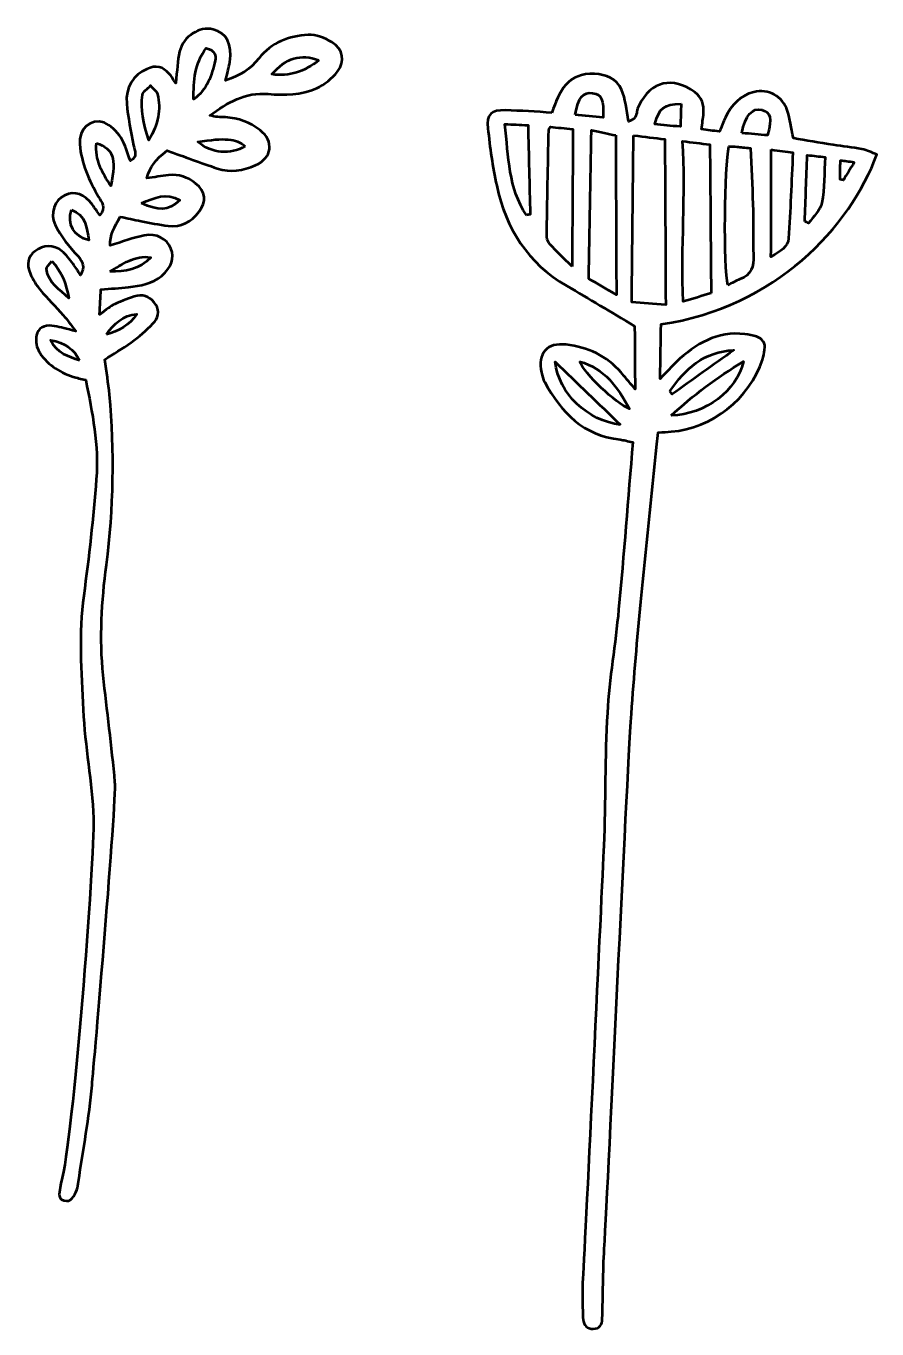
# Model space of a CAD drawing. Header units: centimetres. Extents: x -56 to 56, y -29 to 44.
# Drawn here: x -28.7 to -4.86, y -17.76 to 18.73 of the extents above; entities that cross this region are included whole.
import ezdxf

# ---------------------------------------------------------------- set-up
doc = ezdxf.new("R2010")
doc.units = ezdxf.units.CM
doc.header["$MEASUREMENT"] = 0
doc.layers.add('Layer 1', color=7, linetype='Continuous')

msp = doc.modelspace()

# ---------------------------------------------------------------- linework, layer by layer
at = {"layer": 'Layer 1', "lineweight": 53}
for points, knots in [([(-27.66222, 10.63918), (-27.87318, 10.87787), (-28.10087, 11.1022), (-28.30541, 11.34604), (-28.30541, 11.34604), (-28.41621, 11.47819), (-28.51478, 11.62939), (-28.58156, 11.78772), (-28.58156, 11.78772), (-28.70239, 12.07421), (-28.65032, 12.26958), (-28.4492, 12.43154), (-28.4492, 12.43154), (-28.23538, 12.60369), (-27.9225, 12.61502), (-27.69898, 12.43267), (-27.69898, 12.43267), (-27.57823, 12.33417), (-27.48375, 12.20121), (-27.38677, 12.0765), (-27.38677, 12.0765), (-27.31304, 11.98167), (-27.25406, 11.87538), (-27.17736, 11.75703), (-27.17736, 11.75703), (-27.0571, 11.98513), (-27.09069, 12.12233), (-27.25184, 12.29388), (-27.25184, 12.29388), (-27.49822, 12.55617), (-27.72562, 12.85219), (-27.89082, 13.17036), (-27.89082, 13.17036), (-28.05116, 13.47918), (-27.88761, 13.86932), (-27.62328, 13.99092), (-27.62328, 13.99092), (-27.33424, 14.12388), (-27.06215, 14.0311), (-26.84053, 13.72274), (-26.84053, 13.72274), (-26.77449, 13.6308), (-26.71089, 13.53718), (-26.63885, 13.43381), (-26.63885, 13.43381), (-26.45096, 13.65829), (-26.58389, 13.80201), (-26.67138, 13.94933), (-26.67138, 13.94933), (-26.9428, 14.40621), (-27.15094, 14.88874), (-27.19867, 15.42172), (-27.19867, 15.42172), (-27.23663, 15.84568), (-26.89228, 16.16421), (-26.51693, 16.02846), (-26.51693, 16.02846), (-26.3284, 15.9603), (-26.15604, 15.77481), (-26.03937, 15.60026), (-26.03937, 15.60026), (-25.91456, 15.4135), (-25.8639, 15.17714), (-25.77899, 14.95764), (-25.77899, 14.95764), (-25.55702, 15.08414), (-25.66321, 15.24141), (-25.68984, 15.39081), (-25.68984, 15.39081), (-25.75955, 15.78173), (-25.84845, 16.17151), (-25.88256, 16.56585), (-25.88256, 16.56585), (-25.92126, 17.01274), (-25.69111, 17.36718), (-25.32045, 17.52985), (-25.32045, 17.52985), (-25.05632, 17.64573), (-24.87863, 17.60827), (-24.68421, 17.38884), (-24.68421, 17.38884), (-24.63567, 17.33405), (-24.59962, 17.26816), (-24.50768, 17.13438), (-24.50768, 17.13438), (-24.46733, 17.48839), (-24.46337, 17.76003), (-24.40097, 18.01746), (-24.40097, 18.01746), (-24.29637, 18.44894), (-23.84132, 18.73391), (-23.46371, 18.63884), (-23.46371, 18.63884), (-23.07974, 18.54214), (-22.91496, 18.22683), (-22.99568, 17.72694), (-22.99568, 17.72694), (-23.022, 17.56414), (-23.06616, 17.40422), (-23.11044, 17.20589), (-23.11044, 17.20589), (-22.71681, 17.34831), (-22.41225, 17.52212), (-22.17737, 17.82766), (-22.17737, 17.82766), (-21.83412, 18.27414), (-21.33526, 18.45755), (-20.79773, 18.48499), (-20.79773, 18.48499), (-20.57876, 18.49621), (-20.32674, 18.39969), (-20.13479, 18.27996), (-20.13479, 18.27996), (-19.81401, 18.0799), (-19.74963, 17.75217), (-19.97713, 17.45657), (-19.97713, 17.45657), (-20.12491, 17.26456), (-20.33905, 17.09536), (-20.55932, 16.99334), (-20.55932, 16.99334), (-20.98686, 16.79533), (-21.4545, 16.79152), (-21.92041, 16.83255), (-21.92041, 16.83255), (-22.56099, 16.88895), (-23.06757, 16.5929), (-23.55109, 16.22926), (-23.55109, 16.22926), (-23.39763, 16.18569), (-23.2556, 16.18548), (-23.11386, 16.17874), (-23.11386, 16.17874), (-22.75233, 16.16156), (-22.42682, 16.03675), (-22.14418, 15.81616), (-22.14418, 15.81616), (-21.74628, 15.50557), (-21.80759, 15.03638), (-22.27421, 14.83469), (-22.27421, 14.83469), (-22.61768, 14.68625), (-22.97892, 14.62024), (-23.34563, 14.74498), (-23.34563, 14.74498), (-23.81042, 14.9031), (-24.27065, 15.07437), (-24.74588, 15.24462), (-24.74588, 15.24462), (-25.09467, 14.97369), (-25.21543, 14.81444), (-25.31995, 14.47038), (-25.31995, 14.47038), (-25.11249, 14.50047), (-24.91027, 14.53501), (-24.70679, 14.55812), (-24.70679, 14.55812), (-24.42273, 14.5904), (-24.17011, 14.50428), (-23.95086, 14.32546), (-23.95086, 14.32546), (-23.665, 14.09241), (-23.63216, 13.82289), (-23.85512, 13.5352), (-23.85512, 13.5352), (-24.07408, 13.25263), (-24.35514, 13.08904), (-24.72323, 13.13716), (-24.72323, 13.13716), (-24.97522, 13.17008), (-25.22499, 13.22081), (-25.47482, 13.26861), (-25.47482, 13.26861), (-25.67351, 13.3066), (-25.87075, 13.35215), (-26.06671, 13.39395), (-26.06671, 13.39395), (-26.22564, 13.11476), (-26.35786, 12.87921), (-26.34978, 12.58577), (-26.34978, 12.58577), (-25.99852, 12.69182), (-25.70014, 12.8058), (-25.39139, 12.8687), (-25.39139, 12.8687), (-25.04313, 12.93968), (-24.76165, 12.78036), (-24.64375, 12.49867), (-24.64375, 12.49867), (-24.53545, 12.23991), (-24.62347, 11.97155), (-24.89634, 11.742), (-24.89634, 11.742), (-25.16583, 11.51534), (-25.49493, 11.45593), (-25.83032, 11.42136), (-25.83032, 11.42136), (-26.07973, 11.3956), (-26.33003, 11.3786), (-26.60611, 11.35553), (-26.60611, 11.35553), (-26.618, 11.11659), (-26.62763, 10.92376), (-26.64093, 10.65668), (-26.64093, 10.65668), (-26.44634, 10.7902), (-26.33885, 10.88658), (-26.21365, 10.94468), (-26.21365, 10.94468), (-26.0133, 11.03764), (-25.8064, 11.1276), (-25.59262, 11.17724), (-25.59262, 11.17724), (-25.36973, 11.22895), (-25.1798, 11.11635), (-25.06401, 10.92803), (-25.06401, 10.92803), (-24.94975, 10.74219), (-25.00605, 10.54432), (-25.14713, 10.40042), (-25.14713, 10.40042), (-25.33505, 10.20865), (-25.54097, 10.03071), (-25.75747, 9.87171), (-25.75747, 9.87171), (-25.99813, 9.695), (-26.25937, 9.54631), (-26.49827, 9.39394), (-26.49827, 9.39394), (-26.44958, 9.03944), (-26.39381, 8.72631), (-26.36534, 8.41072), (-26.36534, 8.41072), (-26.2218, 6.81863), (-26.24568, 5.22789), (-26.45128, 3.64271), (-26.45128, 3.64271), (-26.58484, 2.61313), (-26.64897, 1.58327), (-26.54092, 0.54889), (-26.54092, 0.54889), (-26.43671, -0.44866), (-26.30029, -1.44311), (-26.21149, -2.44193), (-26.21149, -2.44193), (-26.16091, -3.01099), (-26.8, -10.36719), (-26.85267, -10.93336), (-26.85267, -10.93336), (-26.93673, -11.83654), (-27.10071, -12.73235), (-27.23201, -13.63109), (-27.23201, -13.63109), (-27.24351, -13.70976), (-27.25035, -13.7929), (-27.28182, -13.86402), (-27.28182, -13.86402), (-27.35213, -14.02267), (-27.42925, -14.23165), (-27.64338, -14.16353), (-27.64338, -14.16353), (-27.84108, -14.1007), (-27.75373, -13.89747), (-27.73758, -13.74489), (-27.73758, -13.74489), (-27.73422, -13.71332), (-27.72766, -13.68171), (-27.71877, -13.65123), (-27.71877, -13.65123), (-27.39125, -12.52908), (-26.77851, -4.598), (-26.81559, -3.45697), (-26.81559, -3.45697), (-26.84854, -2.44157), (-27.0528, -1.43252), (-27.10335, -0.41677), (-27.10335, -0.41677), (-27.15627, 0.64576), (-27.22725, 1.72801), (-27.08582, 2.77396), (-27.08582, 2.77396), (-26.93853, 3.86348), (-26.82113, 4.95289), (-26.73357, 6.04647), (-26.73357, 6.04647), (-26.65808, 6.98997), (-26.84519, 7.9085), (-27.03064, 8.82195), (-27.03064, 8.82195), (-27.17059, 8.85617), (-27.28016, 8.87607), (-27.38526, 8.90986), (-27.38526, 8.90986), (-27.7931, 9.04102), (-28.1396, 9.27054), (-28.35166, 9.64389), (-28.35166, 9.64389), (-28.42592, 9.77466), (-28.43907, 9.98647), (-28.38958, 10.13009), (-28.38958, 10.13009), (-28.31931, 10.3341), (-28.1057, 10.36768), (-27.90313, 10.32951), (-27.90313, 10.32951), (-27.73419, 10.29769), (-27.56845, 10.24872), (-27.30842, 10.18434), (-27.30842, 10.18434), (-27.45698, 10.37661), (-27.55209, 10.51451), (-27.66222, 10.63918)], [0, 0, 0, 0, 0.01265823, 0.01265823, 0.01265823, 0.01265823, 0.02531646, 0.02531646, 0.02531646, 0.02531646, 0.03797468, 0.03797468, 0.03797468, 0.03797468, 0.05063291, 0.05063291, 0.05063291, 0.05063291, 0.06329114, 0.06329114, 0.06329114, 0.06329114, 0.07594937, 0.07594937, 0.07594937, 0.07594937, 0.08860759, 0.08860759, 0.08860759, 0.08860759, 0.10126582, 0.10126582, 0.10126582, 0.10126582, 0.11392405, 0.11392405, 0.11392405, 0.11392405, 0.12658228, 0.12658228, 0.12658228, 0.12658228, 0.13924051, 0.13924051, 0.13924051, 0.13924051, 0.15189873, 0.15189873, 0.15189873, 0.15189873, 0.16455696, 0.16455696, 0.16455696, 0.16455696, 0.17721519, 0.17721519, 0.17721519, 0.17721519, 0.18987342, 0.18987342, 0.18987342, 0.18987342, 0.20253165, 0.20253165, 0.20253165, 0.20253165, 0.21518987, 0.21518987, 0.21518987, 0.21518987, 0.2278481, 0.2278481, 0.2278481, 0.2278481, 0.24050633, 0.24050633, 0.24050633, 0.24050633, 0.25316456, 0.25316456, 0.25316456, 0.25316456, 0.26582278, 0.26582278, 0.26582278, 0.26582278, 0.27848101, 0.27848101, 0.27848101, 0.27848101, 0.29113924, 0.29113924, 0.29113924, 0.29113924, 0.30379747, 0.30379747, 0.30379747, 0.30379747, 0.3164557, 0.3164557, 0.3164557, 0.3164557, 0.32911392, 0.32911392, 0.32911392, 0.32911392, 0.34177215, 0.34177215, 0.34177215, 0.34177215, 0.35443038, 0.35443038, 0.35443038, 0.35443038, 0.36708861, 0.36708861, 0.36708861, 0.36708861, 0.37974684, 0.37974684, 0.37974684, 0.37974684, 0.39240506, 0.39240506, 0.39240506, 0.39240506, 0.40506329, 0.40506329, 0.40506329, 0.40506329, 0.41772152, 0.41772152, 0.41772152, 0.41772152, 0.43037975, 0.43037975, 0.43037975, 0.43037975, 0.44303797, 0.44303797, 0.44303797, 0.44303797, 0.4556962, 0.4556962, 0.4556962, 0.4556962, 0.46835443, 0.46835443, 0.46835443, 0.46835443, 0.48101266, 0.48101266, 0.48101266, 0.48101266, 0.49367089, 0.49367089, 0.49367089, 0.49367089, 0.50632911, 0.50632911, 0.50632911, 0.50632911, 0.51898734, 0.51898734, 0.51898734, 0.51898734, 0.53164557, 0.53164557, 0.53164557, 0.53164557, 0.5443038, 0.5443038, 0.5443038, 0.5443038, 0.55696203, 0.55696203, 0.55696203, 0.55696203, 0.56962025, 0.56962025, 0.56962025, 0.56962025, 0.58227848, 0.58227848, 0.58227848, 0.58227848, 0.59493671, 0.59493671, 0.59493671, 0.59493671, 0.60759494, 0.60759494, 0.60759494, 0.60759494, 0.62025316, 0.62025316, 0.62025316, 0.62025316, 0.63291139, 0.63291139, 0.63291139, 0.63291139, 0.64556962, 0.64556962, 0.64556962, 0.64556962, 0.65822785, 0.65822785, 0.65822785, 0.65822785, 0.67088608, 0.67088608, 0.67088608, 0.67088608, 0.6835443, 0.6835443, 0.6835443, 0.6835443, 0.69620253, 0.69620253, 0.69620253, 0.69620253, 0.70886076, 0.70886076, 0.70886076, 0.70886076, 0.72151899, 0.72151899, 0.72151899, 0.72151899, 0.73417722, 0.73417722, 0.73417722, 0.73417722, 0.74683544, 0.74683544, 0.74683544, 0.74683544, 0.75949367, 0.75949367, 0.75949367, 0.75949367, 0.7721519, 0.7721519, 0.7721519, 0.7721519, 0.78481013, 0.78481013, 0.78481013, 0.78481013, 0.79746835, 0.79746835, 0.79746835, 0.79746835, 0.81012658, 0.81012658, 0.81012658, 0.81012658, 0.82278481, 0.82278481, 0.82278481, 0.82278481, 0.83544304, 0.83544304, 0.83544304, 0.83544304, 0.84810127, 0.84810127, 0.84810127, 0.84810127, 0.86075949, 0.86075949, 0.86075949, 0.86075949, 0.87341772, 0.87341772, 0.87341772, 0.87341772, 0.88607595, 0.88607595, 0.88607595, 0.88607595, 0.89873418, 0.89873418, 0.89873418, 0.89873418, 0.91139241, 0.91139241, 0.91139241, 0.91139241, 0.92405063, 0.92405063, 0.92405063, 0.92405063, 0.93670886, 0.93670886, 0.93670886, 0.93670886, 0.94936709, 0.94936709, 0.94936709, 0.94936709, 0.96202532, 0.96202532, 0.96202532, 0.96202532, 0.97468354, 0.97468354, 0.97468354, 0.97468354, 1, 1, 1, 1]), ([(-23.40419, 17.76691), (-23.37301, 17.9034), (-23.4122, 18.05369), (-23.65248, 18.11877), (-23.65248, 18.11877), (-23.97474, 17.70387), (-24.01016, 17.20053), (-24.00988, 16.68145), (-24.00988, 16.68145), (-23.62203, 16.95048), (-23.49835, 17.35483), (-23.40419, 17.76691)], [0, 0, 0, 0, 0.25, 0.25, 0.25, 0.25, 0.5, 0.5, 0.5, 0.5, 1, 1, 1, 1]), ([(-20.49826, 17.77499), (-20.9968, 17.97209), (-21.42589, 17.83676), (-21.81959, 17.38302), (-21.81959, 17.38302), (-21.31416, 17.31169), (-20.90455, 17.4565), (-20.49826, 17.77499)], [0, 0, 0, 0, 0.33333333, 0.33333333, 0.33333333, 0.33333333, 1, 1, 1, 1]), ([(-13.96718, 16.30751), (-13.77206, 16.90063), (-13.51185, 17.43566), (-12.77296, 17.39488), (-12.77296, 17.39488), (-12.46484, 17.37787), (-12.14875, 17.25585), (-12.01808, 16.9598), (-12.01808, 16.9598), (-11.90142, 16.69553), (-11.88685, 16.38614), (-11.81951, 16.05905), (-11.81951, 16.05905), (-11.74168, 16.10685), (-11.65695, 16.12929), (-11.6314, 16.18097), (-11.6314, 16.18097), (-11.583, 16.2789), (-11.58547, 16.40195), (-11.53728, 16.50006), (-11.53728, 16.50006), (-11.19061, 17.20596), (-10.58034, 17.32217), (-9.96082, 16.88345), (-9.96082, 16.88345), (-9.7651, 16.74488), (-9.707, 16.52108), (-9.72079, 16.28694), (-9.72079, 16.28694), (-9.72901, 16.14767), (-9.7566, 16.00952), (-9.77893, 15.8453), (-9.77893, 15.8453), (-9.6036, 15.82195), (-9.44944, 15.80145), (-9.27139, 15.77774), (-9.27139, 15.77774), (-9.21174, 15.9227), (-9.16443, 16.05337), (-9.10523, 16.17843), (-9.10523, 16.17843), (-8.94094, 16.52567), (-8.68874, 16.78669), (-8.31081, 16.88532), (-8.31081, 16.88532), (-7.90417, 16.99144), (-7.50151, 16.76626), (-7.36554, 16.35461), (-7.36554, 16.35461), (-7.29136, 16.13003), (-7.26483, 15.88971), (-7.20341, 15.59155), (-7.20341, 15.59155), (-6.85878, 15.53352), (-6.47302, 15.46589), (-6.08627, 15.4044), (-6.08627, 15.4044), (-5.81897, 15.36189), (-5.54832, 15.33811), (-5.28306, 15.28594), (-5.28306, 15.28594), (-5.13821, 15.25743), (-5.00155, 15.18726), (-4.86086, 15.13576), (-4.86086, 15.13576), (-5.61626, 13.11219), (-7.68513, 10.85709), (-10.91054, 10.38077), (-10.91054, 10.38077), (-10.91833, 9.91027), (-10.92631, 9.42954), (-10.93587, 8.85289), (-10.93587, 8.85289), (-10.73958, 9.05757), (-10.61632, 9.19604), (-10.48272, 9.32367), (-10.48272, 9.32367), (-9.94558, 9.83679), (-9.34226, 10.19341), (-8.56083, 10.10511), (-8.56083, 10.10511), (-8.45094, 10.09269), (-8.33844, 10.07333), (-8.23571, 10.03449), (-8.23571, 10.03449), (-8.07258, 9.97282), (-7.97059, 9.85859), (-8.00781, 9.6665), (-8.00781, 9.6665), (-8.02591, 9.57298), (-8.03833, 9.4772), (-8.06775, 9.38714), (-8.06775, 9.38714), (-8.42321, 8.30037), (-9.4881, 7.46376), (-10.62779, 7.37334), (-10.62779, 7.37334), (-10.73778, 7.36463), (-10.84806, 7.35994), (-10.98787, 7.35165), (-10.98787, 7.35165), (-11.00166, 7.23516), (-11.01545, 7.13116), (-11.02611, 7.02684), (-11.02611, 7.02684), (-11.17699, 5.5547), (-11.33419, 4.0832), (-11.47565, 2.61014), (-11.47565, 2.61014), (-11.57609, 1.5644), (-11.66972, 0.5176), (-11.74055, -0.5305), (-11.74055, -0.5305), (-11.88773, -2.70693), (-12.37259, -13.33972), (-12.50104, -15.51735), (-12.50104, -15.51735), (-12.53945, -16.16858), (-12.53811, -16.82217), (-12.55607, -17.47467), (-12.55607, -17.47467), (-12.56055, -17.63814), (-12.62546, -17.75301), (-12.80834, -17.75685), (-12.80834, -17.75685), (-12.98339, -17.76049), (-13.0701, -17.65924), (-13.09391, -17.49763), (-13.09391, -17.49763), (-13.10545, -17.41928), (-13.10545, -17.33881), (-13.10577, -17.2593), (-13.10577, -17.2593), (-13.10683, -16.95686), (-13.12154, -16.65344), (-13.10295, -16.35216), (-13.10295, -16.35216), (-13.02752, -15.12894), (-12.57082, -5.45186), (-12.51617, -4.22783), (-12.51617, -4.22783), (-12.46086, -2.98806), (-12.48742, -1.74416), (-12.41485, -0.50577), (-12.41485, -0.50577), (-12.35816, 0.46193), (-12.18795, 1.42237), (-12.09806, 2.38884), (-12.09806, 2.38884), (-11.9537, 3.94046), (-11.83407, 5.49438), (-11.70178, 7.07412), (-11.70178, 7.07412), (-11.852, 7.10721), (-11.95377, 7.14001), (-12.05781, 7.15088), (-12.05781, 7.15088), (-13.0882, 7.2583), (-13.70073, 7.91486), (-14.17045, 8.75694), (-14.17045, 8.75694), (-14.21603, 8.83864), (-14.23833, 8.93594), (-14.25854, 9.02882), (-14.25854, 9.02882), (-14.37651, 9.57083), (-14.11245, 9.87729), (-13.5666, 9.80987), (-13.5666, 9.80987), (-12.96279, 9.73526), (-12.43161, 9.50211), (-12.02856, 9.02572), (-12.02856, 9.02572), (-11.92696, 8.90563), (-11.82487, 8.78597), (-11.63761, 8.56573), (-11.63761, 8.56573), (-11.64269, 9.2473), (-11.64696, 9.81725), (-11.65077, 10.33181), (-11.65077, 10.33181), (-12.32468, 10.73157), (-12.93439, 11.10132), (-13.55175, 11.4577), (-13.55175, 11.4577), (-14.6449, 12.08871), (-15.25669, 13.05846), (-15.5157, 14.26457), (-15.5157, 14.26457), (-15.62915, 14.79282), (-15.70571, 15.33113), (-15.76233, 15.86872), (-15.76233, 15.86872), (-15.80409, 16.26528), (-15.67579, 16.38283), (-15.26748, 16.37436), (-15.26748, 16.37436), (-14.83971, 16.36547), (-14.41242, 16.33146), (-13.96718, 16.30751)], [0, 0, 0, 0, 0.01960784, 0.01960784, 0.01960784, 0.01960784, 0.03921569, 0.03921569, 0.03921569, 0.03921569, 0.05882353, 0.05882353, 0.05882353, 0.05882353, 0.07843137, 0.07843137, 0.07843137, 0.07843137, 0.09803922, 0.09803922, 0.09803922, 0.09803922, 0.11764706, 0.11764706, 0.11764706, 0.11764706, 0.1372549, 0.1372549, 0.1372549, 0.1372549, 0.15686275, 0.15686275, 0.15686275, 0.15686275, 0.17647059, 0.17647059, 0.17647059, 0.17647059, 0.19607843, 0.19607843, 0.19607843, 0.19607843, 0.21568627, 0.21568627, 0.21568627, 0.21568627, 0.23529412, 0.23529412, 0.23529412, 0.23529412, 0.25490196, 0.25490196, 0.25490196, 0.25490196, 0.2745098, 0.2745098, 0.2745098, 0.2745098, 0.29411765, 0.29411765, 0.29411765, 0.29411765, 0.31372549, 0.31372549, 0.31372549, 0.31372549, 0.33333333, 0.33333333, 0.33333333, 0.33333333, 0.35294118, 0.35294118, 0.35294118, 0.35294118, 0.37254902, 0.37254902, 0.37254902, 0.37254902, 0.39215686, 0.39215686, 0.39215686, 0.39215686, 0.41176471, 0.41176471, 0.41176471, 0.41176471, 0.43137255, 0.43137255, 0.43137255, 0.43137255, 0.45098039, 0.45098039, 0.45098039, 0.45098039, 0.47058824, 0.47058824, 0.47058824, 0.47058824, 0.49019608, 0.49019608, 0.49019608, 0.49019608, 0.50980392, 0.50980392, 0.50980392, 0.50980392, 0.52941176, 0.52941176, 0.52941176, 0.52941176, 0.54901961, 0.54901961, 0.54901961, 0.54901961, 0.56862745, 0.56862745, 0.56862745, 0.56862745, 0.58823529, 0.58823529, 0.58823529, 0.58823529, 0.60784314, 0.60784314, 0.60784314, 0.60784314, 0.62745098, 0.62745098, 0.62745098, 0.62745098, 0.64705882, 0.64705882, 0.64705882, 0.64705882, 0.66666667, 0.66666667, 0.66666667, 0.66666667, 0.68627451, 0.68627451, 0.68627451, 0.68627451, 0.70588235, 0.70588235, 0.70588235, 0.70588235, 0.7254902, 0.7254902, 0.7254902, 0.7254902, 0.74509804, 0.74509804, 0.74509804, 0.74509804, 0.76470588, 0.76470588, 0.76470588, 0.76470588, 0.78431373, 0.78431373, 0.78431373, 0.78431373, 0.80392157, 0.80392157, 0.80392157, 0.80392157, 0.82352941, 0.82352941, 0.82352941, 0.82352941, 0.84313725, 0.84313725, 0.84313725, 0.84313725, 0.8627451, 0.8627451, 0.8627451, 0.8627451, 0.88235294, 0.88235294, 0.88235294, 0.88235294, 0.90196078, 0.90196078, 0.90196078, 0.90196078, 0.92156863, 0.92156863, 0.92156863, 0.92156863, 0.94117647, 0.94117647, 0.94117647, 0.94117647, 0.96078431, 0.96078431, 0.96078431, 0.96078431, 1, 1, 1, 1]), ([(-25.02006, 16.82542), (-25.04179, 16.91534), (-25.14589, 16.98533), (-25.21204, 17.06453), (-25.21204, 17.06453), (-25.29276, 16.97912), (-25.43418, 16.89996), (-25.44371, 16.80725), (-25.44371, 16.80725), (-25.48516, 16.40247), (-25.41658, 16.00588), (-25.26168, 15.54085), (-25.26168, 15.54085), (-24.99674, 15.99237), (-24.91613, 16.39524), (-25.02006, 16.82542)], [0, 0, 0, 0, 0.2, 0.2, 0.2, 0.2, 0.4, 0.4, 0.4, 0.4, 0.6, 0.6, 0.6, 0.6, 1, 1, 1, 1]), ([(-13.31959, 16.24528), (-13.05578, 16.22034), (-12.79642, 16.19586), (-12.53568, 16.1712), (-12.53568, 16.1712), (-12.50414, 16.67521), (-12.57265, 16.82239), (-12.82898, 16.85608), (-12.82898, 16.85608), (-13.0924, 16.89069), (-13.22391, 16.73582), (-13.31959, 16.24528)], [0, 0, 0, 0, 0.25, 0.25, 0.25, 0.25, 0.5, 0.5, 0.5, 0.5, 1, 1, 1, 1]), ([(-10.34722, 16.55357), (-10.83878, 16.53713), (-10.94874, 16.45098), (-11.08509, 15.98123), (-11.08509, 15.98123), (-10.85385, 15.96052), (-10.63262, 15.94073), (-10.36948, 15.9172), (-10.36948, 15.9172), (-10.36077, 16.16576), (-10.35407, 16.35792), (-10.34722, 16.55357)], [0, 0, 0, 0, 0.25, 0.25, 0.25, 0.25, 0.5, 0.5, 0.5, 0.5, 1, 1, 1, 1]), ([(-8.64877, 15.73622), (-8.40158, 15.71502), (-8.15929, 15.69424), (-7.92396, 15.67403), (-7.92396, 15.67403), (-7.80066, 16.17028), (-7.83798, 16.3146), (-8.08581, 16.38367), (-8.08581, 16.38367), (-8.34697, 16.45645), (-8.54936, 16.23614), (-8.64877, 15.73622)], [0, 0, 0, 0, 0.25, 0.25, 0.25, 0.25, 0.5, 0.5, 0.5, 0.5, 1, 1, 1, 1]), ([(-14.68201, 13.43643), (-14.64695, 13.44352), (-14.61185, 13.45064), (-14.57675, 13.45774), (-14.57675, 13.45774), (-14.59668, 14.27935), (-14.61657, 15.10094), (-14.63735, 15.95787), (-14.63735, 15.95787), (-14.87865, 15.96927), (-15.05723, 15.97773), (-15.28332, 15.98842), (-15.28332, 15.98842), (-15.18148, 15.07095), (-15.19097, 14.19144), (-14.68201, 13.43643)], [0, 0, 0, 0, 0.2, 0.2, 0.2, 0.2, 0.4, 0.4, 0.4, 0.4, 0.6, 0.6, 0.6, 0.6, 1, 1, 1, 1]), ([(-13.4027, 11.99738), (-13.39448, 13.3543), (-13.38697, 14.58423), (-13.37928, 15.84869), (-13.37928, 15.84869), (-13.60569, 15.87028), (-13.81919, 15.89067), (-14.01223, 15.90905), (-14.01223, 15.90905), (-14.04451, 15.85119), (-14.0588, 15.83743), (-14.05908, 15.82339), (-14.05908, 15.82339), (-14.07884, 14.82327), (-14.0994, 13.82318), (-14.11189, 12.82298), (-14.11189, 12.82298), (-14.11274, 12.75359), (-14.06779, 12.66942), (-14.0183, 12.61615), (-14.0183, 12.61615), (-13.84713, 12.43193), (-13.66457, 12.25833), (-13.4027, 11.99738)], [0, 0, 0, 0, 0.14285714, 0.14285714, 0.14285714, 0.14285714, 0.28571429, 0.28571429, 0.28571429, 0.28571429, 0.42857143, 0.42857143, 0.42857143, 0.42857143, 0.57142857, 0.57142857, 0.57142857, 0.57142857, 0.71428571, 0.71428571, 0.71428571, 0.71428571, 1, 1, 1, 1]), ([(-12.17892, 15.6741), (-12.40501, 15.72084), (-12.59431, 15.75996), (-12.86295, 15.81546), (-12.86295, 15.81546), (-12.8881, 14.38088), (-12.91195, 13.02227), (-12.93591, 11.65642), (-12.93591, 11.65642), (-12.67672, 11.50645), (-12.45278, 11.37684), (-12.16181, 11.20846), (-12.16181, 11.20846), (-12.16766, 12.73715), (-12.17316, 14.17656), (-12.17892, 15.6741)], [0, 0, 0, 0, 0.2, 0.2, 0.2, 0.2, 0.4, 0.4, 0.4, 0.4, 0.6, 0.6, 0.6, 0.6, 1, 1, 1, 1]), ([(-26.73234, 15.45594), (-26.77703, 14.97933), (-26.56106, 14.61393), (-26.32551, 14.25413), (-26.32551, 14.25413), (-26.17466, 15.06975), (-26.24374, 15.27295), (-26.73234, 15.45594)], [0, 0, 0, 0, 0.33333333, 0.33333333, 0.33333333, 0.33333333, 1, 1, 1, 1]), ([(-22.56331, 15.37067), (-22.82328, 15.58258), (-23.13249, 15.61042), (-23.89233, 15.49033), (-23.89233, 15.49033), (-23.48576, 15.16175), (-22.98559, 15.11674), (-22.56331, 15.37067)], [0, 0, 0, 0, 0.33333333, 0.33333333, 0.33333333, 0.33333333, 1, 1, 1, 1]), ([(-11.68379, 15.6712), (-11.6996, 14.089), (-11.71469, 12.57255), (-11.73039, 11.00021), (-11.73039, 11.00021), (-11.41176, 10.97517), (-11.12545, 10.95266), (-10.77948, 10.92546), (-10.77948, 10.92546), (-10.78749, 12.51614), (-10.79514, 14.03103), (-10.80287, 15.56421), (-10.80287, 15.56421), (-11.10333, 15.60072), (-11.35116, 15.63081), (-11.68379, 15.6712)], [0, 0, 0, 0, 0.2, 0.2, 0.2, 0.2, 0.4, 0.4, 0.4, 0.4, 0.6, 0.6, 0.6, 0.6, 1, 1, 1, 1]), ([(-9.50814, 11.25213), (-9.51929, 12.66635), (-9.52994, 14.02476), (-9.54088, 15.41509), (-9.54088, 15.41509), (-9.80186, 15.44779), (-10.02877, 15.47615), (-10.31145, 15.51154), (-10.31145, 15.51154), (-10.20297, 13.99801), (-10.36655, 12.53469), (-10.28831, 11.015), (-10.28831, 11.015), (-10.00189, 11.10206), (-9.78077, 11.16927), (-9.50814, 11.25213)], [0, 0, 0, 0, 0.2, 0.2, 0.2, 0.2, 0.4, 0.4, 0.4, 0.4, 0.6, 0.6, 0.6, 0.6, 1, 1, 1, 1]), ([(-9.0381, 11.47749), (-8.92278, 11.53379), (-8.81592, 11.59556), (-8.70215, 11.63966), (-8.70215, 11.63966), (-8.38744, 11.76158), (-8.30019, 11.99106), (-8.31773, 12.31495), (-8.31773, 12.31495), (-8.34355, 12.79099), (-8.32327, 13.26932), (-8.33702, 13.74624), (-8.33702, 13.74624), (-8.35198, 14.26556), (-8.38338, 14.78439), (-8.40804, 15.31229), (-8.40804, 15.31229), (-8.5658, 15.33003), (-8.67477, 15.34499), (-8.78421, 15.35363), (-8.78421, 15.35363), (-8.86041, 15.3597), (-8.93728, 15.35713), (-9.0085, 15.35833), (-9.0085, 15.35833), (-9.13695, 14.83643), (-9.16051, 11.95197), (-9.0381, 11.47749)], [0, 0, 0, 0, 0.125, 0.125, 0.125, 0.125, 0.25, 0.25, 0.25, 0.25, 0.375, 0.375, 0.375, 0.375, 0.5, 0.5, 0.5, 0.5, 0.625, 0.625, 0.625, 0.625, 0.75, 0.75, 0.75, 0.75, 1, 1, 1, 1]), ([(-7.82588, 15.27394), (-7.82712, 14.24411), (-7.82832, 13.2853), (-7.82955, 12.27223), (-7.82955, 12.27223), (-7.56412, 12.42223), (-7.35422, 12.54072), (-7.33778, 12.78354), (-7.33778, 12.78354), (-7.28423, 13.57264), (-7.25572, 14.36346), (-7.21572, 15.19174), (-7.21572, 15.19174), (-7.41599, 15.21873), (-7.58413, 15.24138), (-7.82588, 15.27394)], [0, 0, 0, 0, 0.2, 0.2, 0.2, 0.2, 0.4, 0.4, 0.4, 0.4, 0.6, 0.6, 0.6, 0.6, 1, 1, 1, 1]), ([(-6.88432, 13.26145), (-6.84908, 13.24483), (-6.81384, 13.22822), (-6.77863, 13.2116), (-6.77863, 13.2116), (-6.64821, 13.40041), (-6.44243, 13.57489), (-6.40331, 13.78102), (-6.40331, 13.78102), (-6.32552, 14.19116), (-6.33942, 14.61873), (-6.31413, 15.06206), (-6.31413, 15.06206), (-6.49581, 15.08263), (-6.63124, 15.09794), (-6.81281, 15.11847), (-6.81281, 15.11847), (-6.8374, 14.47966), (-6.86086, 13.87056), (-6.88432, 13.26145)], [0, 0, 0, 0, 0.16666667, 0.16666667, 0.16666667, 0.16666667, 0.33333333, 0.33333333, 0.33333333, 0.33333333, 0.5, 0.5, 0.5, 0.5, 0.66666667, 0.66666667, 0.66666667, 0.66666667, 1, 1, 1, 1]), ([(-5.49614, 14.92395), (-5.65916, 14.94381), (-5.7578, 14.95584), (-5.88409, 14.97122), (-5.88409, 14.97122), (-5.88822, 14.77208), (-5.89167, 14.60412), (-5.89517, 14.43613), (-5.89517, 14.43613), (-5.86359, 14.43045), (-5.83202, 14.42473), (-5.80045, 14.41902), (-5.80045, 14.41902), (-5.70851, 14.5716), (-5.61654, 14.72417), (-5.49614, 14.92395)], [0, 0, 0, 0, 0.2, 0.2, 0.2, 0.2, 0.4, 0.4, 0.4, 0.4, 0.6, 0.6, 0.6, 0.6, 1, 1, 1, 1]), ([(-25.4678, 13.77618), (-24.98612, 13.54085), (-24.7366, 13.55792), (-24.39088, 13.85408), (-24.39088, 13.85408), (-24.77703, 14.09753), (-25.10702, 13.90901), (-25.4678, 13.77618)], [0, 0, 0, 0, 0.33333333, 0.33333333, 0.33333333, 0.33333333, 1, 1, 1, 1]), ([(-27.42875, 13.58914), (-27.56496, 13.18288), (-27.3648, 12.8348), (-26.94651, 12.74085), (-26.94651, 12.74085), (-26.99928, 13.0871), (-27.02849, 13.43808), (-27.42875, 13.58914)], [0, 0, 0, 0, 0.33333333, 0.33333333, 0.33333333, 0.33333333, 1, 1, 1, 1]), ([(-27.98131, 12.1515), (-28.04266, 12.05992), (-28.13674, 11.98393), (-28.12874, 11.92093), (-28.12874, 11.92093), (-28.08076, 11.54264), (-27.75934, 11.35408), (-27.50107, 11.11105), (-27.50107, 11.11105), (-27.57766, 11.48066), (-27.67704, 11.83972), (-27.98131, 12.1515)], [0, 0, 0, 0, 0.25, 0.25, 0.25, 0.25, 0.5, 0.5, 0.5, 0.5, 1, 1, 1, 1]), ([(-26.35567, 11.85471), (-25.92687, 11.85415), (-25.51744, 11.90879), (-25.20326, 12.25409), (-25.20326, 12.25409), (-25.66081, 12.32553), (-25.99835, 12.0644), (-26.35567, 11.85471)], [0, 0, 0, 0, 0.33333333, 0.33333333, 0.33333333, 0.33333333, 1, 1, 1, 1]), ([(-26.4498, 10.09036), (-26.11071, 10.19256), (-25.80319, 10.3456), (-25.59861, 10.66712), (-25.59861, 10.66712), (-25.98367, 10.62962), (-26.24141, 10.39809), (-26.4498, 10.09036)], [0, 0, 0, 0, 0.33333333, 0.33333333, 0.33333333, 0.33333333, 1, 1, 1, 1]), ([(-27.20753, 9.36794), (-27.35933, 9.67613), (-27.59597, 9.86398), (-28.02131, 9.93824), (-28.02131, 9.93824), (-27.82348, 9.54507), (-27.50206, 9.47773), (-27.20753, 9.36794)], [0, 0, 0, 0, 0.33333333, 0.33333333, 0.33333333, 0.33333333, 1, 1, 1, 1]), ([(-10.65954, 8.50541), (-10.65954, 8.50541), (-10.59861, 8.4207), (-10.59861, 8.4207), (-10.59861, 8.4207), (-10.02348, 8.83229), (-9.44831, 9.24388), (-8.87321, 9.6555), (-8.87321, 9.6555), (-9.71444, 9.6139), (-10.24026, 9.13374), (-10.65954, 8.50541)], [0, 0, 0, 0, 0.25, 0.25, 0.25, 0.25, 0.5, 0.5, 0.5, 0.5, 1, 1, 1, 1]), ([(-12.04691, 7.56691), (-12.67245, 8.16713), (-13.24617, 8.71764), (-13.88047, 9.32632), (-13.88047, 9.32632), (-13.7746, 8.43414), (-12.96494, 7.67613), (-12.04691, 7.56691)], [0, 0, 0, 0, 0.33333333, 0.33333333, 0.33333333, 0.33333333, 1, 1, 1, 1]), ([(-13.19089, 9.33669), (-13.05924, 9.00123), (-12.1793, 8.15817), (-11.79481, 8.01332), (-11.79481, 8.01332), (-12.12995, 8.62062), (-12.49627, 9.14083), (-13.19089, 9.33669)], [0, 0, 0, 0, 0.33333333, 0.33333333, 0.33333333, 0.33333333, 1, 1, 1, 1]), ([(-10.6287, 7.82596), (-9.65691, 7.85816), (-8.79105, 8.51493), (-8.60125, 9.33465), (-8.60125, 9.33465), (-9.34957, 8.89466), (-10.00781, 8.3868), (-10.6287, 7.82596)], [0, 0, 0, 0, 0.33333333, 0.33333333, 0.33333333, 0.33333333, 1, 1, 1, 1])]:
    msp.add_open_spline(points, degree=3, knots=knots, dxfattribs=at)

doc.saveas('drawing.dxf')
